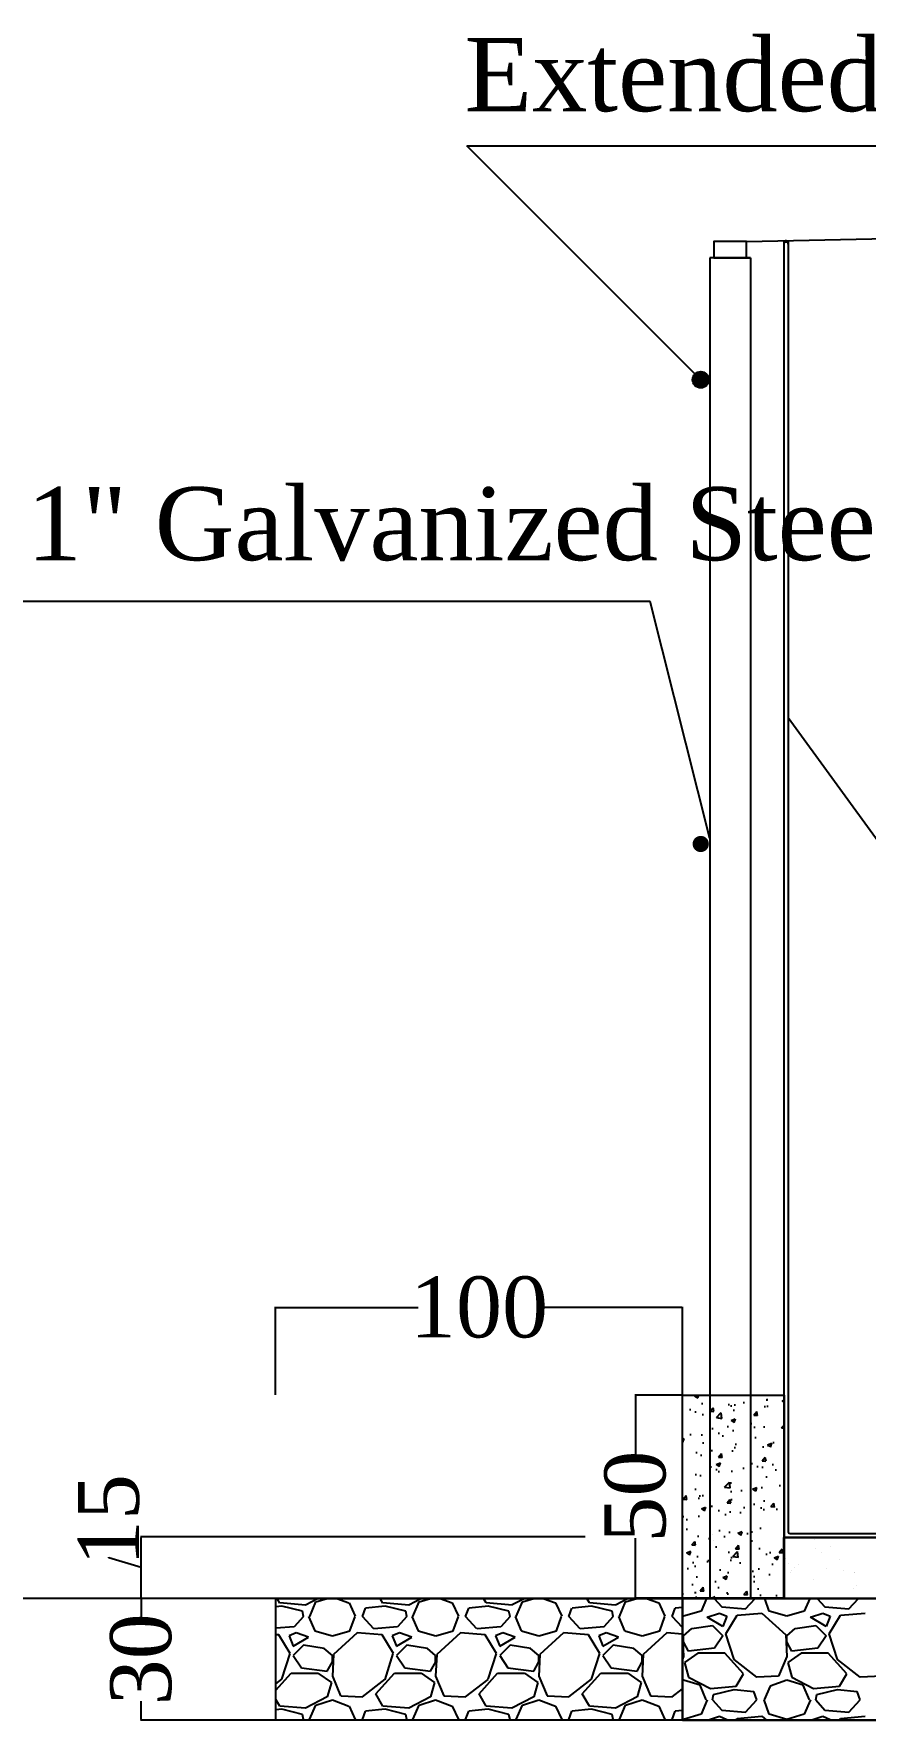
# Model space of a CAD drawing. Header units: centimetres. Extents: x 19229 to 51025, y 9487 to 24710.
# Drawn here: x 25544.3 to 25748.8, y 10798.9 to 11214.1 of the extents above; entities that cross this region are included whole.
import ezdxf

# ---------------------------------------------------------------- set-up
doc = ezdxf.new("R2010")
doc.units = ezdxf.units.CM
doc.layers.get('0').update_dxf_attribs({"linetype": 'CONTINUOUS'})
doc.layers.get('DEFPOINTS').update_dxf_attribs({"linetype": 'CONTINUOUS'})
doc.styles.add('style2', font='times.ttf', dxfattribs={"height": 15})
doc.styles.add('style3', font='times.ttf', dxfattribs={"height": 25})
doc.dimstyles.get("Standard").update_dxf_attribs({"dimtxt": 15, "dimasz": 0.18, "dimexe": 0.18, "dimexo": 0.0625, "dimgap": 0.09, "dimtad": 0, "dimdec": 0, "dimzin": 0, "dimdsep": 46, "dimtxsty": 'style2', "dimcen": 0.09, "dimadec": 0, "dimazin": 0, "dimtfac": 1, "dimtdec": 0, "dimtofl": 0, "dimtmove": 0, "dimatfit": 3, "dimfxl": 1, "dimtolj": 1, "dimtzin": 0, "dimarcsym": 0})
pattern_1 = [(37.5, (3570.38, 1228.156), (-1.60003, 48.941324), [0, -38.608, 0, -43.18, 0, -41.275]), (7.5, (3570.38, 1228.156), (44.95233, 71.68251), [0, -20.828, 0, -34.798, 0, -13.335]), (327.5, (3539.136, 1228.156), (79.09924, 0.14372), [0, -12.7, 0, -45.72, 0, -59.69]), (317.5, (3539.136, 1228.156), (76.35565, 22.29293), [0, -6.35, 0, -29.972, 0, -34.29])]

# ---------------------------------------------------------------- blocks, each defined once
blk = doc.blocks.new('*D52')
at = {"color": 0, "lineweight": -2, "transparency": 16777216}
for p, q in [((25603.77, 10828.91), (25570.51, 10828.91)), ((25570.69, 10828.73), (25570.69, 10824.23)), ((25570.69, 10799.09), (25570.69, 10803.58)), ((25603.77, 10798.91), (25570.51, 10798.91))]:
    blk.add_line(p, q, dxfattribs=at)
at = {"color": 0, "transparency": 16777216}
for points in [[(25570.66, 10828.73), (25570.72, 10828.73), (25570.69, 10828.91)], [(25570.66, 10799.09), (25570.72, 10799.09), (25570.69, 10798.91)]]:
    blk.add_solid(points, dxfattribs=at)
at = {"layer": 'DEFPOINTS', "color": 0, "transparency": 16777216}
for p in [(25570.69, 10828.91), (25603.83, 10828.91), (25603.83, 10798.91)]:
    blk.add_point(p, dxfattribs=at)
at = {"color": 0, "transparency": 16777216, "insert": (25570.69, 10813.91), "char_height": 15, "attachment_point": 5, "rotation": 90, "style": 'style2'}
blk.add_mtext('\\A1;30', dxfattribs=at)
blk = doc.blocks.new('*D53')
at = {"color": 0, "lineweight": -2, "transparency": 16777216}
for p, q in [((25679.92, 10844.09), (25570.51, 10844.09)), ((25570.69, 10829.09), (25570.69, 10843.91)), ((25562.74, 10838.88), (25562.74, 10839.06)), ((25570.69, 10836.5), (25562.74, 10838.88)), ((25603.77, 10828.91), (25570.51, 10828.91))]:
    blk.add_line(p, q, dxfattribs=at)
at = {"color": 0, "transparency": 16777216}
for points in [[(25570.66, 10843.91), (25570.72, 10843.91), (25570.69, 10844.09)], [(25570.66, 10829.09), (25570.72, 10829.09), (25570.69, 10828.91)]]:
    blk.add_solid(points, dxfattribs=at)
at = {"layer": 'DEFPOINTS', "color": 0, "transparency": 16777216}
for p in [(25570.69, 10844.09), (25679.98, 10844.09), (25603.83, 10828.91)]:
    blk.add_point(p, dxfattribs=at)
at = {"color": 0, "transparency": 16777216, "insert": (25562.74, 10848.2), "char_height": 15, "attachment_point": 5, "rotation": 90, "style": 'style2'}
blk.add_mtext('\\A1;15', dxfattribs=at)
blk = doc.blocks.new('*D55')
at = {"color": 0, "lineweight": -2, "ltscale": 20, "transparency": 16777216}
for p, q in [((25703.78, 10878.97), (25692.1, 10878.97)), ((25692.28, 10878.79), (25692.28, 10864.21)), ((25692.28, 10829.15), (25692.28, 10843.73)), ((25703.78, 10828.97), (25692.1, 10828.97))]:
    blk.add_line(p, q, dxfattribs=at)
at = {"color": 0, "ltscale": 20, "transparency": 16777216}
for points in [[(25692.25, 10878.79), (25692.31, 10878.79), (25692.28, 10878.97)], [(25692.25, 10829.15), (25692.31, 10829.15), (25692.28, 10828.97)]]:
    blk.add_solid(points, dxfattribs=at)
at = {"layer": 'DEFPOINTS', "color": 0, "ltscale": 20, "transparency": 16777216}
for p in [(25703.85, 10878.97), (25692.28, 10828.97), (25703.85, 10828.97)]:
    blk.add_point(p, dxfattribs=at)
at = {"color": 0, "ltscale": 20, "transparency": 16777216, "insert": (25692.28, 10853.97), "char_height": 15, "attachment_point": 5, "rotation": 90, "style": 'style2'}
blk.add_mtext('\\A1;50', dxfattribs=at)
blk = doc.blocks.new('*D56')
at = {"color": 0, "lineweight": -2, "ltscale": 20, "transparency": 16777216}
for p, q in [((25603.77, 10879.04), (25603.77, 10900.72)), ((25603.95, 10900.54), (25638.8, 10900.54)), ((25703.67, 10900.54), (25668.82, 10900.54)), ((25703.85, 10879.04), (25703.85, 10900.72))]:
    blk.add_line(p, q, dxfattribs=at)
at = {"color": 0, "ltscale": 20, "transparency": 16777216}
for points in [[(25603.95, 10900.57), (25603.95, 10900.51), (25603.77, 10900.54)], [(25703.67, 10900.57), (25703.67, 10900.51), (25703.85, 10900.54)]]:
    blk.add_solid(points, dxfattribs=at)
at = {"layer": 'DEFPOINTS', "color": 0, "ltscale": 20, "transparency": 16777216}
for p in [(25603.77, 10900.54), (25603.77, 10878.97), (25703.85, 10878.97)]:
    blk.add_point(p, dxfattribs=at)
at = {"color": 0, "ltscale": 20, "transparency": 16777216, "insert": (25653.81, 10900.54), "char_height": 15, "attachment_point": 5, "style": 'style2'}
blk.add_mtext('\\A1;100', dxfattribs=at)

msp = doc.modelspace()

# ---------------------------------------------------------------- hatches: boundary and pattern name
at = {"ltscale": 20}
h = msp.add_hatch(color=7, dxfattribs=at)
h.dxf.hatch_style = 1
h.paths.add_polyline_path([(25729.9, 11162.55, -0.125851), (25729.83, 11162.28), (25729.83, 11162.55), (25728.79, 11162.55, -1)])
h = msp.add_hatch(color=7, dxfattribs=at)
h.dxf.hatch_style = 1
h.paths.add_polyline_path([(25710.35, 11128.91, 1), (25706.35, 11128.91, 1)])
h = msp.add_hatch(color=7, dxfattribs=at)
h.dxf.hatch_style = 1
h.paths.add_polyline_path([(25710.35, 11014.63, 1), (25706.35, 11014.63, 1)])
at = {"ltscale": 500}
h = msp.add_hatch(dxfattribs=at)
h.set_pattern_fill('CONCRETE_C', scale=1.5, pattern_type=2)
h.set_pattern_definition([(50, (5293.612, 994.315), (10.7589027, -0.941282), [1.125, -12.375]), (355, (5293.612, 994.315), (-2.08127, 11.282882), [0.9, -9.9]), (100.4514, (5294.509, 994.237), (8.6776407, 10.341593), [0.956103, -10.5171317]), (46.1842, (5293.612, 997.315), (16.008616, -2.482785), [1.6875, -18.5625]), (96.6356, (5294.946, 997.108), (14.019941, 14.611768), [1.434154, -15.775695]), (351.1842, (5293.612, 997.315), (14.019929, 14.611779), [1.35, -14.85]), (21, (5295.112, 996.565), (8.9536058, -6.0392834), [1.125, -12.375]), (326, (5295.112, 996.565), (3.64973, 10.8772507), [0.9, -9.9]), (71.4514, (5295.858, 996.062), (12.6033394, 4.8379575), [0.956103, -10.5171317]), (37.5, (5293.612, 994.3153), (0.1823978, 4.9934078), [0, -9.78, 0, -10.05, 0, -9.9375]), (7.5, (5293.612, 994.315), (3.946043, 5.9161757), [0, -5.73, 0, -9.555, 0, -3.7875]), (327.5, (5290.267, 994.3153), (8.00733654, -0.3383231), [0, -3.75, 0, -11.7, 0, -15.525]), (317.5, (5288.767, 994.315), (8.7477925, 1.5015747), [0, -4.875, 0, -7.77, 0, -11.025])])
h.paths.add_polyline_path([(25703.85, 10878.97), (25728.85, 10878.97), (25728.85, 10828.97), (25703.85, 10828.97)])
h = msp.add_hatch()
h.set_pattern_fill('AR-SAND')
h.set_pattern_definition(pattern_1)
h.paths.add_polyline_path([(25728.83, 10843.91), (26127.73, 10843.91), (26127.73, 10833.91), (26127.73, 10828.91), (25728.83, 10828.91)])
h = msp.add_hatch()
h.set_pattern_fill('AR-SAND')
h.set_pattern_definition(pattern_1)
h.paths.add_polyline_path([(25728.83, 10843.91), (26127.73, 10843.91), (26127.73, 10833.91), (26127.73, 10828.91), (25728.83, 10828.91)])
h = msp.add_hatch()
h.set_pattern_fill('GRAVEL')
h.set_pattern_definition([(228.0127875, (3588.6661, 105.5172), (-203.20000002, -228.59999999), [3.417214, -338.304836]), (184.969741, (3586.3801, 102.9772), (304.79999988, 25.400001447), [5.864047, -580.54049]), (132.510447, (3580.5381, 102.4692), (254.00000011, -279.3999999), [4.134815, -409.347228]), (267.273689, (3570.6321, 96.1192), (25.400000053, 508), [5.340045, -528.664374]), (292.833654, (3570.3781, 90.7852), (-127.00000001, 304.799999996), [5.236337, -518.398077]), (357.273689, (3572.4101, 85.9592), (-508, 25.400000053), [5.340045, -528.664374]), (37.6942405, (3577.7441, 85.7052), (-330.199999985, -254.00000002), [7.061937, -699.131153]), (72.2553284, (3583.3321, 90.0232), (177.800000048, 558.799999985), [6.667195, -660.052566]), (121.4295656, (3585.3641, 96.3732), (-203.20000003, 330.19999998), [5.35813, -530.455457]), (175.236358, (3582.57, 100.9452), (279.4, -25.40000004), [6.117133, -299.73937]), (222.3974378, (3576.4741, 101.4532), (-304.79999999, -279.40000001), [7.91078, -783.167725]), (138.814075, (3595.778, 95.8652), (-177.8, 152.40000001), [2.700045, -267.305658]), (171.4692344, (3593.7461, 97.6432), (330.20000001, -50.79999994), [5.13682, -508.54639]), (225, (3588.666, 98.405), (-4e-15, -25.4), [3.592093, -32.32893]), (203.19859, (3586.888, 101.4532), (127, 50.8), [1.934413, -191.506224]), (291.80141, (3585.11, 100.691), (-25.4, 76.2), [2.735656, -134.04753]), (30.963757, (3586.126, 98.151), (76.2, 50.8), [4.443197, -143.662982]), (161.56505, (3589.936, 100.437), (50.8, -25.4), [3.212871, -77.10898]), (16.3895403, (3570.3781, 100.6912), (254, 76.2), [4.50088, -445.588267]), (70.346176, (3574.6961, 101.9612), (-101.60000001, -279.4), [3.77599, -373.822157]), (293.19859, (3589.936, 105.5172), (-50.8, 127), [3.8688, -189.571836]), (343.61046, (3591.4601, 101.9612), (-254.000000005, 76.19999998), [4.50088, -445.588267]), (339.443955, (3570.378, 84.9432), (-127, 50.8), [4.340352, -212.677343]), (294.775141, (3574.4421, 83.4192), (-127.00000015, 279.39999993), [3.63672, -360.035934]), (66.80141, (3590.19, 80.1172), (50.8, 127), [3.8688, -189.571836]), (17.3540246, (3591.7141, 83.6732), (-330.19999999, -101.60000002), [4.257827, -421.52376]), (69.443955, (3577.744, 80.1172), (-50.8, -127), [2.170176, -214.84752]), (101.309932, (3588.666, 80.117), (-25.4, 101.6), [1.295146, -128.21995]), (165.963757, (3588.412, 81.387), (76.2, -25.4), [5.236337, -99.490546]), (186.009006, (3583.3321, 82.6572), (254, 25.40000001), [4.85267, -480.413649]), (303.690068, (3586.126, 95.865), (-25.4, 50.8), [3.66324, -87.917764]), (353.1572266, (3588.1581, 92.8172), (431.800000003, -50.799999977), [6.395568, -633.16009]), (60.945396, (3594.508, 92.0552), (-101.6, -177.8), [2.615082, -258.893923]), (90, (3595.778, 94.34), (-25.4, 25.4), [1.524, -23.876]), (120.256437, (3582.8241, 83.4192), (101.59999999, -177.80000001), [3.52867, -349.339408]), (48.0127875, (3581.0461, 86.4672), (203.20000002, 228.59999999), [6.83443, -334.887622]), (0, (3585.618, 91.547), (25.4, 25.4), [6.604, -18.796]), (325.3048465, (3592.2221, 91.5472), (254.0000001, -177.79999986), [4.016096, -397.593167]), (254.054604, (3595.524, 89.2612), (-25.4, -101.6), [3.69829, -181.2165]), (207.6459754, (3594.5081, 85.7052), (-482.60000002, -253.999999966), [6.02145, -596.124644]), (175.4260787, (3589.1741, 82.9112), (-330.2, 25.4), [6.370295, -630.658465])])
h.paths.add_polyline_path([(25603.83, 10828.91), (25703.83, 10828.91), (25703.83, 10798.91), (25603.83, 10798.91)])

# ---------------------------------------------------------------- linework, layer by layer
at = {"color": 7, "ltscale": 20}
for p, q in [((25708.35, 11128.91), (25650.83, 11186.47)), ((25650.83, 11186.47), (25857.06, 11186.47)), ((25719.58, 11162.91), (26168.85, 11172.91)), ((25720.58, 11158.91), (25710.58, 11158.91)), ((25719.58, 11158.91), (25720.58, 11158.91)), ((25695.87, 11074.35), (25462.31, 11074.35)), ((25710.58, 11016.01), (25695.87, 11074.35)), ((25729.83, 11045.79), (25752.67, 11014.41)), ((25603.77, 10828.91), (25524.35, 10828.91))]:
    msp.add_line(p, q, dxfattribs=at)
at = {"color": 7}
for p, q in [((25728.83, 11163.11), (25728.83, 10828.91)), ((25729.83, 11163.13), (25729.83, 10845.41)), ((25710.58, 11158.91), (25710.58, 10828.91)), ((25720.58, 11158.91), (25720.58, 10828.91)), ((25720.58, 11080.91), (25720.58, 11079.91)), ((25715.22, 10878.95), (25715.22, 10878.95)), ((25730.33, 10844.91), (26168.85, 10844.91)), ((25711.31, 10844.76), (25711.31, 10844.76)), ((25711.37, 10843.15), (25711.37, 10843.15)), ((25728.83, 10843.91), (26168.85, 10843.91)), ((25728.83, 10828.91), (25728.83, 10843.91)), ((25728.83, 10843.91), (26168.85, 10843.91)), ((26168.85, 10843.91), (25728.83, 10843.91)), ((25728.83, 10843.91), (25728.83, 10828.91)), ((25736.34, 10843.29), (25736.34, 10843.29)), ((25736.57, 10841.21), (25736.57, 10841.21)), ((25740.26, 10841.68), (25740.26, 10841.68)), ((25729.17, 10838.76), (25729.17, 10838.76)), ((25729.86, 10837.54), (25729.86, 10837.54)), ((25731.51, 10836.58), (25731.51, 10836.58)), ((25732.5, 10837.19), (25732.5, 10837.19)), ((25738.12, 10840.31), (25738.12, 10840.31)), ((25742.46, 10838.59), (25742.46, 10838.59)), ((25730.4, 10835.4), (25730.4, 10835.4)), ((25730.57, 10835.72), (25730.57, 10835.72)), ((25736.02, 10833.5), (25736.02, 10833.5)), ((25739.4, 10836.28), (25739.4, 10836.28)), ((25743.53, 10835.74), (25743.53, 10835.74)), ((25746.18, 10835.39), (25746.18, 10835.39)), ((25746.22, 10835.37), (25746.22, 10835.37)), ((25705.54, 10828.91), (25430.47, 10828.91)), ((25703.83, 10828.91), (26168.85, 10828.91)), ((25703.83, 10828.91), (25703.83, 10798.91)), ((25709.76, 10828.91), (25708.43, 10825.8)), ((25711.52, 10828.91), (25711.6, 10829.36)), ((25711.94, 10828.91), (25711.56, 10829.36)), ((25711.63, 10828.91), (25713.51, 10826.82)), ((25719.35, 10826.31), (25721.74, 10828.91)), ((25725.2, 10825.8), (25724.09, 10828.91)), ((25724.46, 10828.94), (25724.46, 10828.94)), ((26168.85, 10828.91), (25728.83, 10828.91)), ((25728.83, 10828.91), (26168.85, 10828.91)), ((25728.85, 10828.97), (25728.85, 10828.97)), ((25735.16, 10828.91), (25733.83, 10825.8)), ((25736.16, 10828.96), (25736.16, 10828.96)), ((25737.03, 10828.91), (25738.91, 10826.82)), ((25744.75, 10826.31), (25747.14, 10828.91)), ((25745.84, 10831.26), (25745.84, 10831.26)), ((25746.78, 10832.12), (25746.78, 10832.12)), ((25704.11, 10824.53), (25703.83, 10824.61)), ((25708.43, 10825.8), (25704.11, 10824.53)), ((25709.96, 10824.28), (25713, 10825.29)), ((25713.77, 10821.99), (25709.96, 10824.28)), ((25713, 10825.29), (25714.78, 10824.53)), ((25713.51, 10826.82), (25719.35, 10826.31)), ((25714.78, 10824.53), (25713.77, 10821.99)), ((25714.53, 10820.21), (25717.32, 10824.78)), ((25717.32, 10824.78), (25723.42, 10825.29)), ((25723.42, 10825.29), (25729.26, 10819.96)), ((25729.51, 10824.53), (25725.2, 10825.8)), ((25733.83, 10825.8), (25729.51, 10824.53)), ((25735.36, 10824.28), (25738.4, 10825.29)), ((25739.17, 10821.99), (25735.36, 10824.28)), ((25738.4, 10825.29), (25740.18, 10824.53)), ((25738.91, 10826.82), (25744.75, 10826.31)), ((25740.18, 10824.53), (25739.17, 10821.99)), ((25739.93, 10820.21), (25742.72, 10824.78)), ((25742.72, 10824.78), (25748.82, 10825.29)), ((25703.83, 10819.98), (25703.86, 10819.96)), ((25704.11, 10819.7), (25706.15, 10821.48)), ((25706.15, 10821.48), (25711.23, 10822.24)), ((25711.23, 10822.24), (25713.77, 10819.7)), ((25716.56, 10813.86), (25714.53, 10820.21)), ((25729.51, 10819.7), (25731.55, 10821.48)), ((25731.55, 10821.48), (25736.63, 10822.24)), ((25736.63, 10822.24), (25739.17, 10819.7)), ((25741.96, 10813.86), (25739.93, 10820.21)), ((25703.86, 10819.96), (25704.11, 10814.62)), ((25704.11, 10818.18), (25704.11, 10819.7)), ((25705.38, 10815.89), (25704.11, 10818.18)), ((25711.73, 10816.66), (25705.38, 10815.89)), ((25713.77, 10819.7), (25711.73, 10816.66)), ((25729.26, 10819.96), (25729.51, 10814.62)), ((25729.51, 10818.18), (25729.51, 10819.7)), ((25730.78, 10815.89), (25729.51, 10818.18)), ((25737.13, 10816.66), (25730.78, 10815.89)), ((25739.17, 10819.7), (25737.13, 10816.66)), ((25704.11, 10814.62), (25703.83, 10813.96)), ((25707.67, 10815.39), (25704.37, 10813.1)), ((25704.37, 10813.1), (25705.38, 10809.54)), ((25714.27, 10815.39), (25707.67, 10815.39)), ((25718.85, 10810.31), (25714.27, 10815.39)), ((25722.15, 10809.54), (25716.56, 10813.86)), ((25729.51, 10814.62), (25727.48, 10809.8)), ((25733.07, 10815.39), (25729.77, 10813.1)), ((25729.77, 10813.1), (25730.78, 10809.54)), ((25739.67, 10815.39), (25733.07, 10815.39)), ((25744.25, 10810.31), (25739.67, 10815.39)), ((25747.55, 10809.54), (25741.96, 10813.86)), ((25704.11, 10808.78), (25703.83, 10808.68)), ((25708.18, 10807.51), (25704.11, 10808.78)), ((25705.38, 10809.54), (25710.72, 10806.75)), ((25709.7, 10803.96), (25708.18, 10807.51)), ((25717.07, 10807.26), (25718.85, 10810.31)), ((25727.48, 10809.8), (25722.15, 10809.54)), ((25729.51, 10808.78), (25725.45, 10807.26)), ((25733.58, 10807.51), (25729.51, 10808.78)), ((25730.78, 10809.54), (25736.12, 10806.75)), ((25735.1, 10803.96), (25733.58, 10807.51)), ((25742.47, 10807.26), (25744.25, 10810.31)), ((25752.88, 10809.8), (25747.55, 10809.54)), ((25709.96, 10803.96), (25708.43, 10800.4)), ((25710.72, 10806.75), (25717.07, 10807.26)), ((25711.23, 10803.96), (25711.48, 10805.23)), ((25711.23, 10803.96), (25713.51, 10801.42)), ((25711.48, 10805.23), (25716.56, 10806.5)), ((25716.56, 10806.5), (25721.39, 10805.99)), ((25719.35, 10800.91), (25722.15, 10803.96)), ((25722.15, 10803.96), (25721.39, 10805.99)), ((25725.45, 10807.26), (25723.93, 10803.96)), ((25725.2, 10800.4), (25723.93, 10803.96)), ((25735.36, 10803.96), (25733.83, 10800.4)), ((25736.12, 10806.75), (25742.47, 10807.26)), ((25736.63, 10803.96), (25736.88, 10805.23)), ((25736.63, 10803.96), (25738.91, 10801.42)), ((25736.88, 10805.23), (25741.96, 10806.5)), ((25741.96, 10806.5), (25746.79, 10805.99)), ((25744.75, 10800.91), (25747.55, 10803.96)), ((25747.55, 10803.96), (25746.79, 10805.99)), ((25704.11, 10799.13), (25703.83, 10799.21)), ((25708.43, 10800.4), (25704.11, 10799.13)), ((25710.05, 10798.91), (25713, 10799.89)), ((25713, 10799.89), (25714.78, 10799.13)), ((25713.51, 10801.42), (25719.35, 10800.91)), ((25717.03, 10798.91), (25717.32, 10799.38)), ((25717.32, 10799.38), (25723.42, 10799.89)), ((25723.42, 10799.89), (25724.5, 10798.91)), ((25729.51, 10799.13), (25725.2, 10800.4)), ((25733.83, 10800.4), (25729.51, 10799.13)), ((25735.45, 10798.91), (25738.4, 10799.89)), ((25738.4, 10799.89), (25740.18, 10799.13)), ((25738.91, 10801.42), (25744.75, 10800.91)), ((25742.43, 10798.91), (25742.72, 10799.38)), ((25742.72, 10799.38), (25748.82, 10799.89)), ((25703.83, 10798.91), (26168.85, 10798.91)), ((25714.78, 10799.13), (25714.69, 10798.91)), ((25740.18, 10799.13), (25740.09, 10798.91))]:
    msp.add_line(p, q, dxfattribs=at)
at = {"color": 7, "ltscale": 20}
msp.add_lwpolyline([(25711.58, 11158.91), (25719.58, 11158.91), (25719.58, 11162.91), (25711.58, 11162.91)], close=True, dxfattribs=at)
at = {"color": 7, "ltscale": 100}
msp.add_lwpolyline([(25728.85, 10828.97), (25703.85, 10828.97), (25703.85, 10878.97), (25728.85, 10878.97)], close=True, dxfattribs=at)
at = {"color": 7}
msp.add_lwpolyline([(25703.83, 10798.91), (25603.83, 10798.91), (25603.83, 10828.91), (25703.83, 10828.91)], close=True, dxfattribs=at)
msp.add_lwpolyline([(26168.85, 10798.91), (25703.83, 10798.91), (25703.83, 10828.91), (26168.85, 10828.91)], dxfattribs=at)
at = {"color": 7, "ltscale": 20}
msp.add_circle((25708.35, 11128.91), 2, dxfattribs=at)
msp.add_arc((25729.35, 11162.55), 0.555, 331.308, 202.5471, dxfattribs=at)
at = {"color": 7}
msp.add_arc((25730.33, 10845.41), 0.5, 180, 270, dxfattribs=at)

# ---------------------------------------------------------------- texts
at = {"color": 7, "style": 'style3'}
for s, p in [('Extended Polyester Cover ', (25650.27, 11195.03)), ('Ring of 1" Galvanized Steel Pipe  3.25 mm', (25453.42, 11084.5))]:
    msp.add_text(s, height=18, dxfattribs=at).set_placement(p)

# ---------------------------------------------------------------- dimensions: what is measured, and where the dimension line sits
at = {"color": 7, "ltscale": 20}
dim = msp.add_linear_dim(base=(25603.77, 10900.54), p1=(25703.85, 10878.97), p2=(25603.77, 10878.97), dimstyle='Standard', dxfattribs=at)
dim.commit()
dim.dimension.update_dxf_attribs({"geometry": '*D56', "text_midpoint": (25653.81, 10900.54)})
dim = msp.add_linear_dim(base=(25692.28, 10828.97), p1=(25703.85, 10878.97), p2=(25703.85, 10828.97), angle=90, dimstyle='Standard', dxfattribs=at)
dim.commit()
dim.dimension.update_dxf_attribs({"geometry": '*D55', "text_midpoint": (25692.28, 10853.97)})
at = {"color": 7}
dim = msp.add_linear_dim(base=(25570.69, 10844.09), p1=(25603.83, 10828.91), p2=(25679.98, 10844.09), angle=90, dimstyle='Standard', override={"dimtmove": 1}, dxfattribs=at)
dim.commit()
dim.dimension.update_dxf_attribs({"geometry": '*D53', "text_midpoint": (25562.74, 10839.15)})
dim = msp.add_linear_dim(base=(25570.69, 10828.91), p1=(25603.83, 10798.91), p2=(25603.83, 10828.91), angle=90, dimstyle='Standard', dxfattribs=at)
dim.commit()
dim.dimension.update_dxf_attribs({"geometry": '*D52', "text_midpoint": (25570.69, 10813.91)})

doc.saveas('drawing.dxf')
